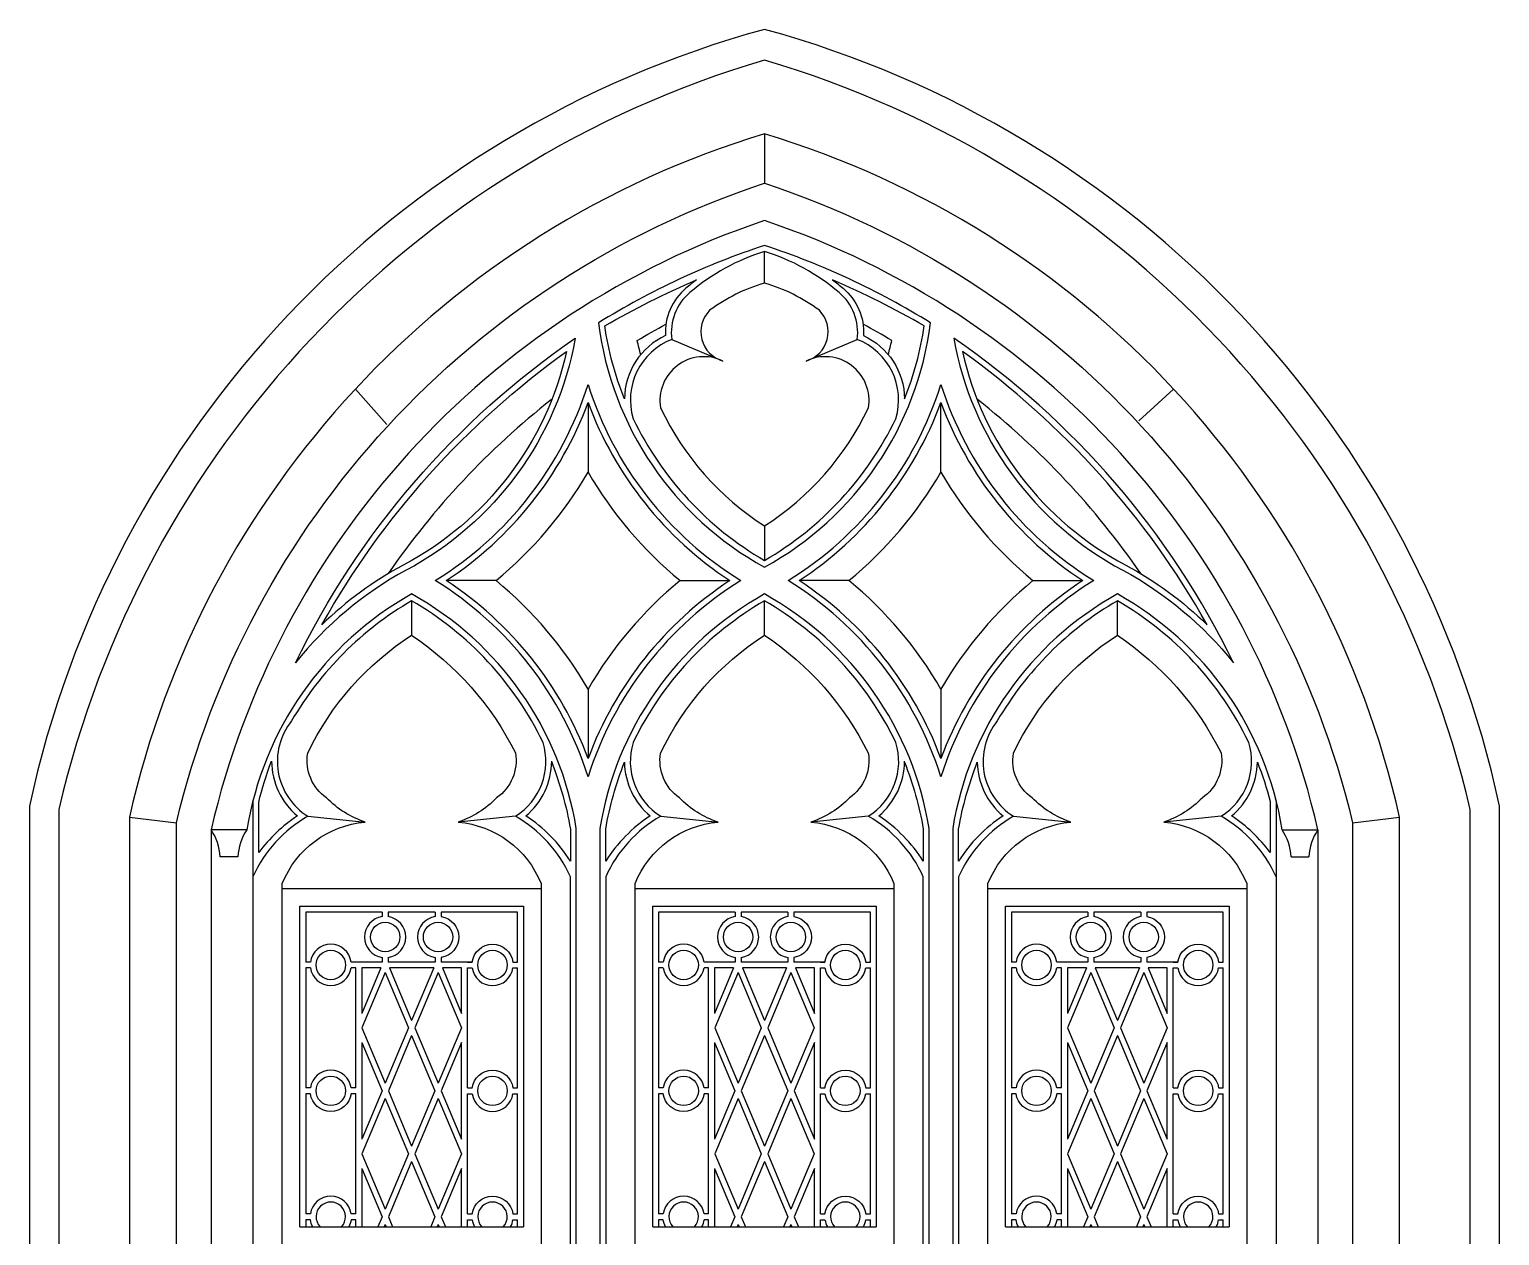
# Model space of a CAD drawing. Header units: metres. Extents: x 1507 to 3507, y 4810 to 7939.
# Drawn here: x 1507 to 3507, y 6298 to 7939 of the extents above; entities that cross this region are included whole.
import ezdxf

# ---------------------------------------------------------------- set-up
doc = ezdxf.new("R2010")
doc.units = ezdxf.units.M
for name, color, linetype in [('3', 3, 'Continuous'), ('4', 4, 'Continuous'), ('7', 7, 'Continuous')]:
    doc.layers.add(name, color=color, linetype=linetype)

# ---------------------------------------------------------------- blocks, each defined once
blk = doc.blocks.new('3')
at = {"layer": '3'}
for p, q in [((1250, 3732.93), (1250, 3648.83)), ((1250, 3479.05), (1250, 3533)), ((1092.4, 3383.5), (1168.92, 3350.77)), ((1331.08, 3350.77), (1407.6, 3383.5)), ((554.66, 3299.03), (607.9, 3238.74)), ((950, 3275.89), (950, 3157.91)), ((1550, 3157.91), (1550, 3275.89)), ((1945.34, 3299.03), (1886.58, 3244.74)), ((1250, 3066.36), (1250, 3007.72)), ((793.55, 2973.42), (708.85, 2973.42)), ((1106.45, 2973.42), (1191.15, 2973.42)), ((1393.55, 2973.42), (1308.85, 2973.42)), ((1706.45, 2973.42), (1791.15, 2973.42)), ((650, 2939.11), (650, 2880.47)), ((1250, 2880.47), (1250, 2939.11)), ((1850, 2880.47), (1850, 2939.11)), ((950, 2788.92), (950, 2670.94)), ((1550, 2788.92), (1550, 2670.94)), ((170, 2571.07), (250, 2561.86)), ((473.64, 2572.71), (570.93, 2563.01)), ((826.36, 2572.71), (729.07, 2563.01)), ((1073.64, 2572.71), (1170.93, 2563.01)), ((1426.36, 2572.71), (1329.07, 2563.01)), ((1673.64, 2572.71), (1770.93, 2563.01)), ((2026.36, 2572.71), (1929.07, 2563.01)), ((2250, 2561.86), (2330, 2571.07)), ((610.09, 2410), (610.09, 2402.14)), ((689.91, 2410), (689.91, 2402.14)), ((1210.09, 2410), (1210.09, 2402.14)), ((1289.91, 2410), (1289.91, 2402.14)), ((1810.09, 2410), (1810.09, 2402.14)), ((1889.91, 2410), (1889.91, 2402.14)), ((600.09, 2325), (555, 2325)), ((610.09, 2332.86), (610.09, 2325)), ((689.91, 2325), (610.09, 2325)), ((689.91, 2332.86), (689.91, 2325)), ((752.86, 2325), (699.91, 2325)), ((1200.09, 2325), (1155, 2325)), ((1210.09, 2332.86), (1210.09, 2325)), ((1289.91, 2325), (1210.09, 2325)), ((1289.91, 2332.86), (1289.91, 2325)), ((1352.86, 2325), (1299.91, 2325)), ((1800.09, 2325), (1755, 2325)), ((1810.09, 2332.86), (1810.09, 2325)), ((1889.91, 2325), (1810.09, 2325)), ((1889.91, 2332.86), (1889.91, 2325)), ((1952.86, 2325), (1899.91, 2325)), ((477.86, 2315), (470, 2315)), ((555, 2315), (547.14, 2315)), ((555, 2111), (555, 2315)), ((597.47, 2315), (565, 2315)), ((565, 2315), (565, 2237.79)), ((687.47, 2315), (612.53, 2315)), ((735, 2315), (702.53, 2315)), ((735, 2237.79), (735, 2315)), ((1077.86, 2315), (1070, 2315)), ((1155, 2315), (1147.14, 2315)), ((1155, 2111), (1155, 2315)), ((1197.47, 2315), (1165, 2315)), ((1165, 2315), (1165, 2237.79)), ((1287.47, 2315), (1212.53, 2315)), ((1335, 2315), (1302.53, 2315)), ((1335, 2237.79), (1335, 2315)), ((1677.86, 2315), (1670, 2315)), ((1755, 2315), (1747.14, 2315)), ((1755, 2111), (1755, 2315)), ((1797.47, 2315), (1765, 2315)), ((1765, 2315), (1765, 2237.79)), ((1887.47, 2315), (1812.53, 2315)), ((1935, 2315), (1902.53, 2315)), ((1935, 2237.79), (1935, 2315)), ((650, 2200.1), (610.42, 2106)), ((650, 2200.1), (689.58, 2106)), ((1250, 2200.1), (1210.42, 2106)), ((1250, 2200.1), (1289.58, 2106)), ((1850, 2200.1), (1810.42, 2106)), ((1850, 2200.1), (1889.58, 2106)), ((565, 2188.21), (565, 2023.79)), ((735, 2023.79), (735, 2188.21)), ((1165, 2188.21), (1165, 2023.79)), ((1335, 2023.79), (1335, 2188.21)), ((1765, 2188.21), (1765, 2023.79)), ((1935, 2023.79), (1935, 2188.21)), ((610.42, 2106), (650, 2011.9)), ((689.58, 2106), (650, 2011.9)), ((1210.42, 2106), (1250, 2011.9)), ((1289.58, 2106), (1250, 2011.9)), ((1810.42, 2106), (1850, 2011.9)), ((1889.58, 2106), (1850, 2011.9)), ((605, 2093.1), (565.42, 1999)), ((605, 2093.1), (644.58, 1999)), ((695, 2093.1), (655.42, 1999)), ((695, 2093.1), (734.58, 1999)), ((1205, 2093.1), (1165.42, 1999)), ((1205, 2093.1), (1244.58, 1999)), ((1295, 2093.1), (1255.42, 1999)), ((1295, 2093.1), (1334.58, 1999)), ((1805, 2093.1), (1765.42, 1999)), ((1805, 2093.1), (1844.58, 1999)), ((1895, 2093.1), (1855.42, 1999)), ((1895, 2093.1), (1934.58, 1999)), ((565.42, 1999), (605, 1904.9)), ((644.58, 1999), (605, 1904.9)), ((650, 1986.1), (610.42, 1892)), ((650, 1986.1), (689.58, 1892)), ((655.42, 1999), (695, 1904.9)), ((734.58, 1999), (695, 1904.9)), ((1165.42, 1999), (1205, 1904.9)), ((1244.58, 1999), (1205, 1904.9)), ((1250, 1986.1), (1210.42, 1892)), ((1250, 1986.1), (1289.58, 1892)), ((1255.42, 1999), (1295, 1904.9)), ((1334.58, 1999), (1295, 1904.9)), ((1765.42, 1999), (1805, 1904.9)), ((1844.58, 1999), (1805, 1904.9)), ((1850, 1986.1), (1810.42, 1892)), ((1850, 1986.1), (1889.58, 1892)), ((1855.42, 1999), (1895, 1904.9)), ((1934.58, 1999), (1895, 1904.9)), ((565, 1974.21), (599.58, 1892)), ((565, 1974.21), (565, 1875)), ((735, 1974.21), (700.42, 1892)), ((735, 1875), (735, 1974.21)), ((1165, 1974.21), (1199.58, 1892)), ((1165, 1974.21), (1165, 1875)), ((1335, 1974.21), (1300.42, 1892)), ((1335, 1875), (1335, 1974.21)), ((1765, 1974.21), (1799.58, 1892)), ((1765, 1974.21), (1765, 1875)), ((1935, 1974.21), (1900.42, 1892)), ((1935, 1875), (1935, 1974.21)), ((599.58, 1892), (592.43, 1875)), ((605, 1879.1), (603.27, 1875)), ((605, 1879.1), (606.73, 1875)), ((610.42, 1892), (617.57, 1875)), ((689.58, 1892), (682.43, 1875)), ((695, 1879.1), (693.27, 1875)), ((695, 1879.1), (696.73, 1875)), ((700.42, 1892), (707.57, 1875)), ((1199.58, 1892), (1192.43, 1875)), ((1205, 1879.1), (1203.27, 1875)), ((1205, 1879.1), (1206.73, 1875)), ((1210.42, 1892), (1217.57, 1875)), ((1289.58, 1892), (1282.43, 1875)), ((1295, 1879.1), (1293.27, 1875)), ((1295, 1879.1), (1296.73, 1875)), ((1300.42, 1892), (1307.57, 1875)), ((1799.58, 1892), (1792.43, 1875)), ((1805, 1879.1), (1803.27, 1875)), ((1805, 1879.1), (1806.73, 1875)), ((1810.42, 1892), (1817.57, 1875)), ((1889.58, 1892), (1882.43, 1875)), ((1895, 1879.1), (1893.27, 1875)), ((1895, 1879.1), (1896.73, 1875)), ((1900.42, 1892), (1907.57, 1875))]:
    blk.add_line(p, q, dxfattribs=at)
for points in [[(600.09, 2410), (470, 2410), (470, 2325)], [(689.91, 2410), (610.09, 2410)], [(830, 2325), (830, 2410), (699.91, 2410)], [(1200.09, 2410), (1070, 2410), (1070, 2325)], [(1289.91, 2410), (1210.09, 2410)], [(1430, 2325), (1430, 2410), (1299.91, 2410)], [(1800.09, 2410), (1670, 2410), (1670, 2325)], [(1889.91, 2410), (1810.09, 2410)], [(2030, 2325), (2030, 2410), (1899.91, 2410)], [(470, 2315), (470, 2111)], [(597.47, 2315), (565, 2237.79)], [(605, 2307.1), (565.42, 2213), (605, 2118.9)], [(605, 2307.1), (644.58, 2213), (605, 2118.9)], [(612.53, 2315), (650, 2225.9)], [(687.47, 2315), (650, 2225.9)], [(695, 2307.1), (655.42, 2213), (695, 2118.9)], [(695, 2307.1), (734.58, 2213), (695, 2118.9)], [(702.53, 2315), (735, 2237.79)], [(830, 2111), (830, 2315)], [(1070, 2315), (1070, 2111)], [(1197.47, 2315), (1165, 2237.79)], [(1205, 2307.1), (1165.42, 2213), (1205, 2118.9)], [(1205, 2307.1), (1244.58, 2213), (1205, 2118.9)], [(1212.53, 2315), (1250, 2225.9)], [(1287.47, 2315), (1250, 2225.9)], [(1295, 2307.1), (1255.42, 2213), (1295, 2118.9)], [(1295, 2307.1), (1334.58, 2213), (1295, 2118.9)], [(1302.53, 2315), (1335, 2237.79)], [(1430, 2111), (1430, 2315)], [(1670, 2315), (1670, 2111)], [(1797.47, 2315), (1765, 2237.79)], [(1805, 2307.1), (1765.42, 2213), (1805, 2118.9)], [(1805, 2307.1), (1844.58, 2213), (1805, 2118.9)], [(1812.53, 2315), (1850, 2225.9)], [(1887.47, 2315), (1850, 2225.9)], [(1895, 2307.1), (1855.42, 2213), (1895, 2118.9)], [(1895, 2307.1), (1934.58, 2213), (1895, 2118.9)], [(1902.53, 2315), (1935, 2237.79)], [(2030, 2111), (2030, 2315)], [(565, 2188.21), (599.58, 2106), (565, 2023.79)], [(735, 2188.21), (700.42, 2106), (735, 2023.79)], [(1165, 2188.21), (1199.58, 2106), (1165, 2023.79)], [(1335, 2188.21), (1300.42, 2106), (1335, 2023.79)], [(1765, 2188.21), (1799.58, 2106), (1765, 2023.79)], [(1935, 2188.21), (1900.42, 2106), (1935, 2023.79)], [(470, 2101), (470, 1897)], [(555, 1897), (555, 2101)], [(830, 1897), (830, 2101)], [(1070, 2101), (1070, 1897)], [(1155, 1897), (1155, 2101)], [(1430, 1897), (1430, 2101)], [(1670, 2101), (1670, 1897)], [(1755, 1897), (1755, 2101)], [(2030, 1897), (2030, 2101)], [(470, 1887), (470, 1875)], [(555, 1875), (555, 1887)], [(745, 1875), (745, 1887)], [(830, 1875), (830, 1887)], [(1070, 1887), (1070, 1875)], [(1155, 1875), (1155, 1887)], [(1345, 1875), (1345, 1887)], [(1430, 1875), (1430, 1887)], [(1670, 1887), (1670, 1875)], [(1755, 1875), (1755, 1887)], [(1945, 1875), (1945, 1887)], [(2030, 1875), (2030, 1887)]]:
    blk.add_lwpolyline(points, dxfattribs=at)
for points in [[(600.09, 2410), (600.09, 2402.14, 0.87), (600.09, 2332.86), (600.09, 2325)], [(699.91, 2410), (699.91, 2402.14, -0.87), (699.91, 2332.86), (699.91, 2325)], [(1200.09, 2410), (1200.09, 2402.14, 0.87), (1200.09, 2332.86), (1200.09, 2325)], [(1299.91, 2410), (1299.91, 2402.14, -0.87), (1299.91, 2332.86), (1299.91, 2325)], [(1800.09, 2410), (1800.09, 2402.14, 0.87), (1800.09, 2332.86), (1800.09, 2325)], [(1899.91, 2410), (1899.91, 2402.14, -0.87), (1899.91, 2332.86), (1899.91, 2325)], [(555, 2325), (547.14, 2325, 0.87), (477.86, 2325), (470, 2325)], [(745, 2325), (752.86, 2325, -0.87), (822.14, 2325), (830, 2325)], [(1155, 2325), (1147.14, 2325, 0.87), (1077.86, 2325), (1070, 2325)], [(1345, 2325), (1352.86, 2325, -0.87), (1422.14, 2325), (1430, 2325)], [(1755, 2325), (1747.14, 2325, 0.87), (1677.86, 2325), (1670, 2325)], [(1945, 2325), (1952.86, 2325, -0.87), (2022.14, 2325), (2030, 2325)], [(745, 2111), (745, 2315), (752.86, 2315, 0.87), (822.14, 2315), (830, 2315)], [(1345, 2111), (1345, 2315), (1352.86, 2315, 0.87), (1422.14, 2315), (1430, 2315)], [(1945, 2111), (1945, 2315), (1952.86, 2315, 0.87), (2022.14, 2315), (2030, 2315)], [(555, 2111), (547.14, 2111, 0.87), (477.86, 2111), (470, 2111)], [(745, 2111), (752.86, 2111, -0.87), (822.14, 2111), (830, 2111)], [(1155, 2111), (1147.14, 2111, 0.87), (1077.86, 2111), (1070, 2111)], [(1345, 2111), (1352.86, 2111, -0.87), (1422.14, 2111), (1430, 2111)], [(1755, 2111), (1747.14, 2111, 0.87), (1677.86, 2111), (1670, 2111)], [(1945, 2111), (1952.86, 2111, -0.87), (2022.14, 2111), (2030, 2111)], [(555, 2101), (547.14, 2101, -0.87), (477.86, 2101), (470, 2101)], [(745, 1897), (745, 2101), (752.86, 2101, 0.87), (822.14, 2101), (830, 2101)], [(1155, 2101), (1147.14, 2101, -0.87), (1077.86, 2101), (1070, 2101)], [(1345, 1897), (1345, 2101), (1352.86, 2101, 0.87), (1422.14, 2101), (1430, 2101)], [(1755, 2101), (1747.14, 2101, -0.87), (1677.86, 2101), (1670, 2101)], [(1945, 1897), (1945, 2101), (1952.86, 2101, 0.87), (2022.14, 2101), (2030, 2101)], [(555, 1897), (547.14, 1897, 0.87), (477.86, 1897), (470, 1897)], [(745, 1897), (752.86, 1897, -0.87), (822.14, 1897), (830, 1897)], [(1155, 1897), (1147.14, 1897, 0.87), (1077.86, 1897), (1070, 1897)], [(1345, 1897), (1352.86, 1897, -0.87), (1422.14, 1897), (1430, 1897)], [(1755, 1897), (1747.14, 1897, 0.87), (1677.86, 1897), (1670, 1897)], [(1945, 1897), (1952.86, 1897, -0.87), (2022.14, 1897), (2030, 1897)], [(481.91, 1875, -0.09), (477.86, 1887), (470, 1887)], [(555, 1887), (547.14, 1887, -0.09), (543.09, 1875, -0.09)], [(745, 1887), (752.86, 1887, 0.09), (756.91, 1875, 0.09)], [(818.09, 1875, 0.09), (822.14, 1887), (830, 1887)], [(1081.91, 1875, -0.09), (1077.86, 1887), (1070, 1887)], [(1155, 1887), (1147.14, 1887, -0.09), (1143.09, 1875, -0.09)], [(1345, 1887), (1352.86, 1887, 0.09), (1356.91, 1875, 0.09)], [(1418.09, 1875, 0.09), (1422.14, 1887), (1430, 1887)], [(1681.91, 1875, -0.09), (1677.86, 1887), (1670, 1887)], [(1755, 1887), (1747.14, 1887, -0.09), (1743.09, 1875, -0.09)], [(1945, 1887), (1952.86, 1887, 0.09), (1956.91, 1875, 0.09)], [(2018.09, 1875, 0.09), (2022.14, 1887), (2030, 1887)]]:
    blk.add_lwpolyline(points, format="xyb", dxfattribs=at)
for centre in [(605.09, 2367.5), (694.91, 2367.5), (1205.09, 2367.5), (1294.91, 2367.5), (1805.09, 2367.5), (1894.91, 2367.5), (512.5, 2320), (787.5, 2320), (1112.5, 2320), (1387.5, 2320), (1712.5, 2320), (1987.5, 2320), (512.5, 2106), (787.5, 2106), (1112.5, 2106), (1387.5, 2106), (1712.5, 2106), (1987.5, 2106)]:
    blk.add_circle(centre, 25, dxfattribs=at)
for centre, radius, start, end in [((605.09, 2367.5), 35, 278.21, 81.79), ((694.91, 2367.5), 35, 98.21, 261.79), ((1205.09, 2367.5), 35, 278.21, 81.79), ((1294.91, 2367.5), 35, 98.21, 261.79), ((1805.09, 2367.5), 35, 278.21, 81.79), ((1894.91, 2367.5), 35, 98.21, 261.79), ((512.5, 2320), 35, 188.21, 351.79), ((1112.5, 2320), 35, 188.21, 351.79), ((1712.5, 2320), 35, 188.21, 351.79), ((512.5, 1892), 25, 317.16, 222.84), ((787.5, 1892), 25, 317.16, 222.84), ((1112.5, 1892), 25, 317.16, 222.84), ((1387.5, 1892), 25, 317.16, 222.84), ((1712.5, 1892), 25, 317.16, 222.84), ((1987.5, 1892), 25, 317.16, 222.84)]:
    blk.add_arc(centre, radius, start, end, dxfattribs=at)
at = {"layer": '4'}
for points in [[(0, 0), (2500, 0), (2500, 2589.9, 0.28), (1250, 3910.33, 0.28), (0, 2589.9), (0, 0)], [(50, 50), (2450, 50), (2450, 2584.46, 0.27), (1250, 3858.32, 0.27), (50, 2584.46), (50, 50)], [(950, 2788.92, 0.09), (793.55, 2973.42, 0.09), (950, 3157.91, 0.09), (1106.45, 2973.42, 0.09)], [(1706.45, 2973.42, 0.09), (1550, 2788.92, 0.09), (1393.55, 2973.42, 0.09), (1550, 3157.91, 0.09)], [(455.76, 2573.27, 0.09), (390, 2510.94), (390, 2596.36, -0.04), (411.83, 2666.42, 0.22)], [(980, 2550.95, -0.05), (1011.84, 2664.66, 0.22), (1055.76, 2573.27, 0.11), (980, 2496.39)], [(1611.84, 2664.66, 0.22), (1655.76, 2573.27, 0.11), (1580, 2496.39), (1580, 2550.95, -0.05)], [(2088.16, 2664.66, -0.03), (2110, 2597.97), (2110, 2510.94, 0.09), (2044.24, 2573.27, 0.22)]]:
    blk.add_lwpolyline(points, format="xyb", close=True, dxfattribs=at)
for points in [[(1250, 3066.36, 0.14), (1426.7, 3266.8, 0.61), (1320.81, 3346.65, 0.57), (1343.27, 3432.82, 0.09), (1250, 3479.05, 0.09), (1156.73, 3432.82, 0.57), (1179.19, 3346.65, 0.61), (1073.3, 3266.8, 0.14), (1250, 3066.36)], [(445, 450), (445, 595), (415, 595), (415, 615), (430, 615), (430, 2458.59, -0.28), (570.93, 2563.01, -0.12), (505.29, 2604.1, -0.29), (473.3, 2680.03, -0.14), (650, 2880.47, -0.13), (826.42, 2680.61, -0.29), (794.53, 2604.1, -0.12), (729.07, 2563.01, -0.28), (870, 2458.59), (870, 50)], [(1030, 50), (1030, 2458.59, -0.28), (1170.93, 2563.01, -0.12), (1105.29, 2604.1, -0.29), (1073.3, 2680.03, -0.14), (1250, 2880.47, -0.13), (1426.42, 2680.61, -0.29), (1394.53, 2604.1, -0.12), (1329.07, 2563.01, -0.28), (1470, 2458.59), (1470, 50)], [(1630, 50), (1630, 2458.59, -0.28), (1770.93, 2563.01, -0.12), (1705.29, 2604.1, -0.29), (1673.3, 2680.03, -0.14), (1850, 2880.47, -0.13), (2026.42, 2680.61, -0.29), (1994.53, 2604.1, -0.12), (1929.07, 2563.01, -0.28), (2070, 2458.59), (2070, 615), (2085, 615), (2085, 595), (2055, 595), (2055, 450)], [(888.16, 2664.66, -0.05), (920, 2550.95), (920, 2496.39, 0.11), (844.24, 2573.27, 0.22), (888.17, 2666.42)], [(1488.16, 2664.66, -0.05), (1520, 2550.95), (1520, 2496.39, 0.11), (1444.24, 2573.27, 0.22), (1488.17, 2666.42)]]:
    blk.add_lwpolyline(points, format="xyb", dxfattribs=at)
for points in [[(380, 2599.23), (380, 615), (365, 615), (365, 595), (395, 595), (395, 450)], [(2120, 2599.23), (2120, 615), (2135, 615), (2135, 595), (2105, 595), (2105, 450)]]:
    blk.add_lwpolyline(points, dxfattribs=at)
for centre, start, end in [((1731.73, 2211.44), 128.27, 145.39), ((768.27, 2211.44), 34.61, 51.73)]:
    blk.add_arc(centre, 1362.61, start, end, dxfattribs=at)
at = {"layer": '7'}
for p, q in [((308.85, 2550), (308.85, 615)), ((369.85, 2550), (308.85, 2550)), ((2130, 2550), (2191.15, 2550)), ((2191.15, 2550), (2191.15, 615)), ((354.32, 2503.75), (324.53, 2503.75)), ((2145.68, 2503.75), (2175.47, 2503.75)), ((430, 2450), (870, 2450)), ((1030, 2450), (1470, 2450)), ((1630, 2450), (2070, 2450)), ((460, 1875), (460, 2420)), ((460, 2420), (840, 2420)), ((840, 2420), (840, 1875)), ((1060, 2420), (1440, 2420)), ((1060, 1875), (1060, 2420)), ((1440, 2420), (1440, 1875)), ((1660, 1875), (1660, 2420)), ((460, 1875), (840, 1875)), ((1060, 1875), (1440, 1875)), ((1660, 1875), (2040, 1875))]:
    blk.add_line(p, q, dxfattribs=at)
for points in [[(2330, 700), (2330, 2571.07, 0.27), (1250, 3732.93, 0.27), (170, 2571.07), (170, 700)], [(250, 700), (250, 2561.86, -0.26), (1250, 3648.83, -0.26), (2250, 2561.86), (2250, 700)], [(2191.15, 2550, 0.26), (1250, 3585.44, 0.26), (308.85, 2550)], [(1039.47, 3357.33, -0.01), (1033.62, 3381.62, -0.01), (1082.36, 3409.36, -0.01)], [(1460.53, 3357.33, 0.01), (1466.38, 3381.62, 0.01), (1417.64, 3409.36, 0.01)], [(930, 270), (930, 2551.78, 0.23), (650, 2950.61, 0.23)], [(1530, 270), (1530, 2551.78, 0.23), (1250, 2950.61, 0.23), (970, 2551.78), (970, 270)], [(2130.29, 2550, 0.23), (1850, 2950.61, 0.23), (1570, 2551.78), (1570, 270)], [(905, 50), (905, 230), (920, 230), (920, 250), (905, 250), (905, 270), (920, 270), (920, 2469.83, 0.16), (826.36, 2572.71, 0.34), (873.37, 2698.37, 0.15), (650, 2939.11, 0.13), (445.77, 2734.81, 0.45), (473.64, 2572.71, 0.16), (380, 2469.83, 0.16)], [(1505, 50), (1505, 230), (1520, 230), (1520, 250), (1505, 250), (1505, 270), (1520, 270), (1520, 2469.83, 0.16), (1426.36, 2572.71, 0.34), (1473.37, 2698.37, 0.15), (1250, 2939.11, 0.15), (1026.63, 2698.37, 0.34), (1073.64, 2572.71, 0.16), (980, 2469.83), (980, 270), (995, 270), (995, 250), (980, 250), (980, 230), (995, 230), (995, 50)], [(2120, 2469.83, 0.16), (2026.36, 2572.71, 0.34), (2073.37, 2698.37, 0.15), (1850, 2939.11, 0.13), (1645.77, 2734.81, 0.45), (1673.64, 2572.71, 0.16), (1580, 2469.83), (1580, 270), (1595, 270), (1595, 250), (1580, 250), (1580, 230), (1595, 230), (1595, 50)]]:
    blk.add_lwpolyline(points, format="xyb", dxfattribs=at)
for points in [[(967.54, 3411.36, 0.24), (1250, 2996.22, 0.24), (1532.46, 3411.36, 0.06), (1250, 3543, 0.06)], [(1473.37, 3248.46, 0.39), (1407.6, 3383.5, 0.26), (1376.82, 3462.93, 0.1), (1250, 3533, 0.1), (1123.18, 3462.93, 0.26), (1092.4, 3383.5, 0.39), (1026.63, 3248.46, 0.15), (1250, 3007.72, 0.15)], [(978.34, 3406.37, -0.03), (1134.16, 3484.42, 0.02), (1116.51, 3470.38, 0.24), (1081.78, 3389.86, 0.29), (1011.84, 3282.17, -0.06)], [(1521.66, 3406.37, 0.03), (1365.84, 3484.42, -0.02), (1383.49, 3470.38, -0.24), (1418.22, 3389.86, -0.29), (1488.16, 3282.17, 0.06)], [(452.31, 2833.44, -0.13), (928.32, 3385.47, -0.23), (640.55, 2991.04, 0.1)], [(2047.69, 2833.44, 0.13), (1571.68, 3385.47, 0.23), (1859.45, 2991.04, -0.1)], [(497.43, 2898.43, -0.11), (913.43, 3362.89, -0.22), (635.83, 2999.86, 0.07)], [(2002.57, 2898.43, 0.11), (1586.57, 3362.89, 0.22), (1864.17, 2999.86, -0.07)], [(950, 2639.9, 0.18), (690.14, 2973.42, 0.18), (950, 3306.93, 0.18), (1209.86, 2973.42, 0.18)], [(1809.86, 2973.42, 0.18), (1550, 2639.9, 0.18), (1290.14, 2973.42, 0.18), (1550, 3306.93, 0.18)], [(950, 2670.94, 0.16), (708.85, 2973.42, 0.16), (950, 3275.89, 0.16), (1191.15, 2973.42, 0.16)], [(1791.15, 2973.42, 0.16), (1550, 2670.94, 0.16), (1308.85, 2973.42, 0.16), (1550, 3275.89, 0.16)]]:
    blk.add_lwpolyline(points, format="xyb", close=True, dxfattribs=at)
blk.add_lwpolyline([(1660, 2420), (2040, 2420), (2040, 1875)], dxfattribs=at)
for centre, radius, start, end in [((924.99, 2460.04), 562.38, 119.27, 170.8), ((231.64, 2498.05), 93.06, 3.52, 33.94), ((2052.79, 2498.05), 93.06, 3.52, 33.94), ((2268.36, 2498.05), 93.06, 146.06, 176.48), ((447.05, 2498.35), 92.88, 146.22, 176.67)]:
    blk.add_arc(centre, radius, start, end, dxfattribs=at)

msp = doc.modelspace()

# ---------------------------------------------------------------- block references
at = {"layer": '3', "xscale": 0.8, "yscale": 0.8, "zscale": 0.8}
msp.add_blockref('3', (1507.37, 4810.47), dxfattribs=at)

doc.saveas('drawing.dxf')
